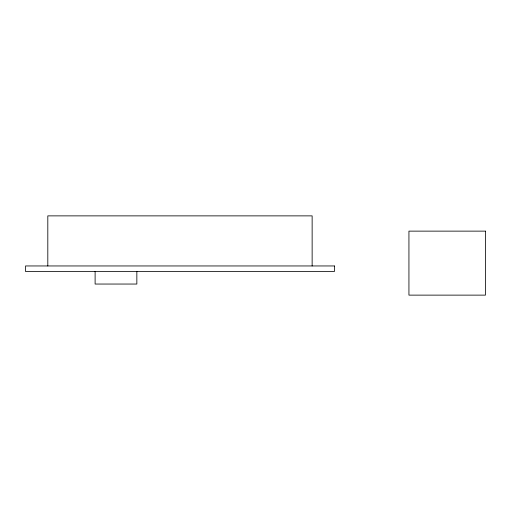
<?xml version="1.0" encoding="UTF-8"?>
<svg xmlns="http://www.w3.org/2000/svg" width="511" height="511" viewBox="0 0 511 511"><rect width="100%" height="100%" fill="white"/><g stroke="black" fill="none" stroke-linecap="round" stroke-linejoin="round"><path stroke-width="0.77" d="M312.138 265.956L312.138 215.872L47.81 215.872L47.81 265.956M136.846 271.322L136.846 284.046L95.11 284.046L95.11 271.322M485.45 231.132L408.934 231.132L408.934 295.128L485.45 295.128L485.45 231.132M334.398 265.956L25.55 265.956L25.55 271.52L334.398 271.52L334.398 265.956"/></g></svg>
